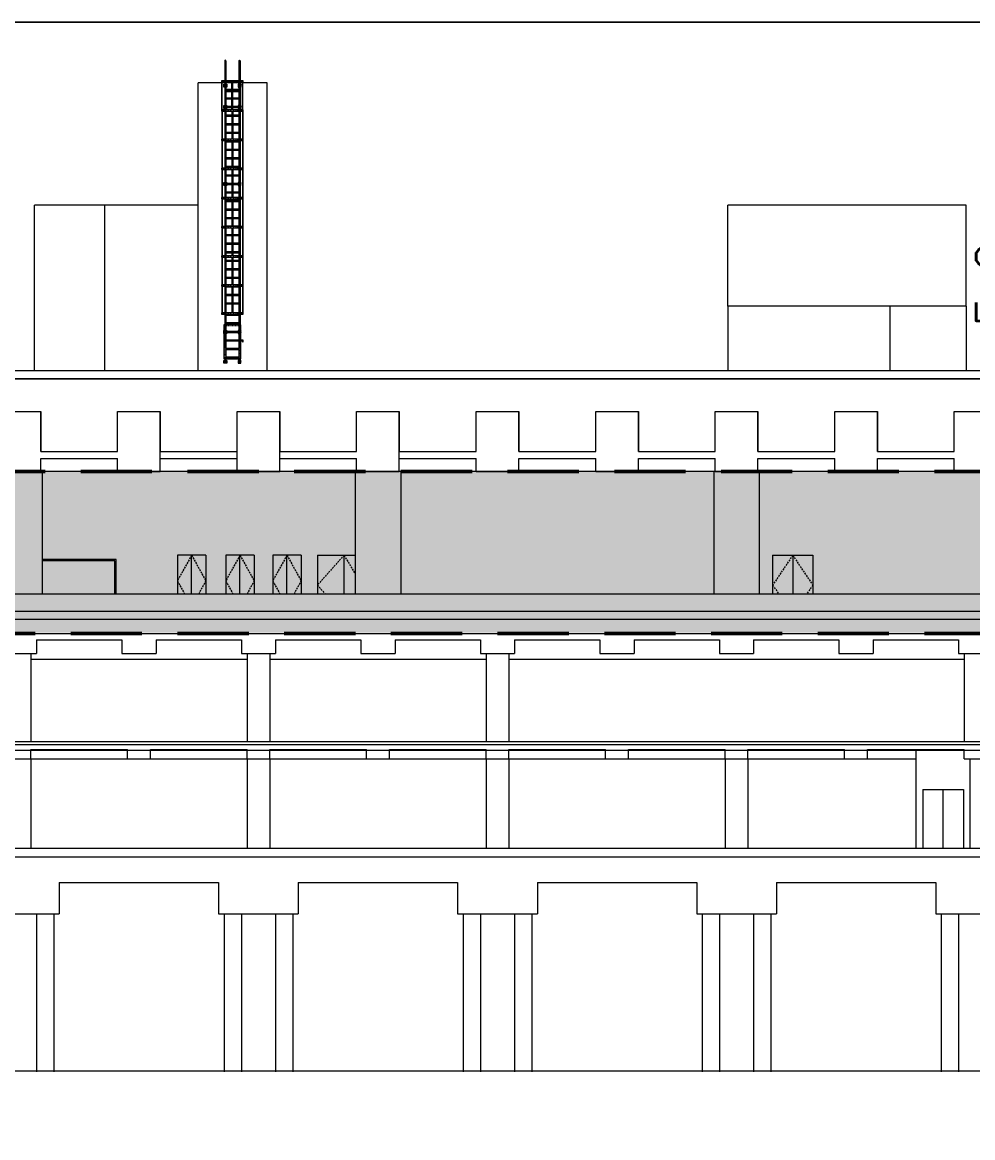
# Model space of a CAD drawing. Header units: millimetres. Extents: x 829698 to 839067, y 817400 to 823544.
# Drawn here: x 833667.2 to 833800.8, y 820278.5 to 820435.4 of the extents above; entities that cross this region are included whole.
import ezdxf

# ---------------------------------------------------------------- set-up
doc = ezdxf.new("R2010")
doc.units = ezdxf.units.MM
for name, pattern in [('2X62X-MAGP-S-001$0$HIDDEN', [0.375, 0.25, -0.125]), ('2X62X-MAGP-S-001$0$HIDDEN2', [4.7625, 3.175, -1.5875]), ('DASHED2', [0.375, 0.25, -0.125])]:
    doc.linetypes.add(name, pattern=pattern)
for name, color, linetype, lineweight in [('01-feature', 8, 'Continuous', 13), ('01-occup', 7, 'DASHED2', 50), ('01-txt', 7, 'Continuous', 20)]:
    doc.layers.add(name, color=color, linetype=linetype, lineweight=lineweight)
doc.layers.add('01-hatch', color=7, linetype='Continuous', lineweight=0, true_color=0xa8def7)
doc.layers.add('viewport', color=2, linetype='Continuous', lineweight=20, plot=False)
doc.styles.add('ROMANS', font='romans.shx', dxfattribs={"width": 0.75})
doc.styles.get("Standard").update_dxf_attribs({"font": 'arial.ttf'})
doc.dimstyles.new('ISO-25', dxfattribs={"dimtxt": 2.5, "dimasz": 2.5, "dimexe": 1.25, "dimexo": 0.625, "dimtad": 1, "dimtxsty": 'Standard', "dimcen": 2.5, "dimadec": 0, "dimazin": 0, "dimtfac": 1, "dimtmove": 0, "dimatfit": 3, "dimfxl": 1, "dimarcsym": 0})

# ---------------------------------------------------------------- blocks, each defined once
blk = doc.blocks.new('2X62X-MAGP-S-001$0$SCREW4-P')
at = {"color": 8, "linetype": '2X62X-MAGP-S-001$0$HIDDEN'}
for p, q in [((160, 0), (-160, 0)), ((0, -160), (0, 160))]:
    blk.add_line(p, q, dxfattribs=at)
blk.add_lwpolyline([(-50, 87), (-100, 0), (-50, -87), (50, -87), (100, 0), (50, 87)], close=True)
for radius in [110, 50]:
    blk.add_circle((0, 0), radius)
blk = doc.blocks.new('_Open30')
at = {"color": 0, "linetype": 'ByBlock', "lineweight": -2}
for p, q in [((-1, 0.268), (0, 0)), ((0, 0), (-1, -0.268)), ((0, 0), (-1, 0))]:
    blk.add_line(p, q, dxfattribs=at)
blk = doc.blocks.new('*D82')
at = {"layer": '01-txt', "color": 0, "lineweight": -2, "ltscale": 4, "transparency": 16777216}
for p, q in [((833811.25, 820372.22), (833811.25, 820414.83)), ((833809.25, 820372.22), (833813.25, 820372.22)), ((833811.25, 820357.82), (833811.25, 820365.82)), ((833809.25, 820351.42), (833813.25, 820351.42))]:
    blk.add_line(p, q, dxfattribs=at)
at = {"layer": 'Defpoints', "color": 0, "ltscale": 4, "transparency": 16777216}
for p in [(833784.37, 820372.22), (833811.25, 820372.22), (833784.4, 820351.42)]:
    blk.add_point(p, dxfattribs=at)
at = {"layer": '01-txt', "color": 0, "lineweight": -2, "ltscale": 4, "transparency": 16777216, "xscale": 6.4, "yscale": 6.4, "zscale": 6.4}
for p, rotation in [((833811.25, 820372.22), 90), ((833811.25, 820351.42), 270)]:
    blk.add_blockref('_Open30', p, dxfattribs=dict(at, rotation=rotation))
at = {"layer": '01-txt', "color": 0, "ltscale": 4, "transparency": 16777216, "insert": (833805.25, 820402.4), "char_height": 8, "attachment_point": 5, "rotation": 90, "style": 'ROMANS'}
blk.add_mtext('5.2m', dxfattribs=at)

msp = doc.modelspace()

# ---------------------------------------------------------------- hatches: boundary and pattern name
at = {"layer": '01-hatch', "ltscale": 4}
h = msp.add_hatch(color=256, dxfattribs=at)
h.dxf.hatch_style = 1
h.paths.add_polyline_path([(832893.957, 820349.551), (833973.422, 820349.531), (833973.422, 820350.931), (833995.25, 820351.532), (834004.18, 820351.732), (834019.339, 820351.932), (834057.726, 820352.132), (834106.29, 820352.331), (834172.67, 820352.531), (834344.598, 820351.199), (834344.598, 820351.791), (834351.41, 820351.791), (834515.443, 820351.791), (834515.443, 820353.791), (834573.425, 820353.791), (834573.425, 820354.811), (835012.815, 820354.811), (835091.499, 820356.212), (835202, 820360.212), (835256.125, 820362.255), (835256.125, 820383.99), (835201.189, 820381.917), (835147.665, 820379.918), (835090.924, 820377.925), (835012.622, 820376.531), (834572.404, 820376.531), (834542.653, 820375.528), (834522.276, 820375.33), (834497.413, 820374.927), (834489.364, 820374.725), (834481.166, 820374.526), (834472.217, 820374.327), (834462.115, 820374.128), (834450.142, 820373.929), (834434.498, 820373.731), (834395.552, 820373.531), (834380.467, 820373.33), (834354.416, 820373.132), (834325.502, 820373.331), (834282.081, 820373.731), (834258.978, 820373.931), (834224.843, 820374.131), (834197.004, 820374.331), (834172.727, 820374.532), (834106.212, 820374.331), (834057.623, 820374.131), (834019.136, 820373.931), (834003.766, 820373.728), (833987.347, 820373.324), (833972.899, 820372.925), (833964.245, 820372.729), (833948.328, 820372.53), (833929.24, 820372.331), (832893.957, 820372.331)])

# ---------------------------------------------------------------- linework, layer by layer
at = {"layer": '01-feature'}
for p, q in [((833695.628, 820429.939), (833695.628, 820427.139)), ((833695.788, 820429.939), (833695.788, 820427.139)), ((833697.628, 820429.939), (833697.628, 820427.139)), ((833697.788, 820429.939), (833697.788, 820427.139)), ((833701.571, 820426.819), (833691.891, 820426.819)), ((833691.891, 820386.419), (833691.891, 820426.819)), ((833695.228, 820426.939), (833695.228, 820427.139)), ((833695.228, 820423.039), (833695.228, 820426.939)), ((833695.268, 820423.039), (833695.268, 820426.939)), ((833695.308, 820426.939), (833695.308, 820427.139)), ((833695.428, 820426.939), (833695.428, 820427.139)), ((833695.588, 820426.939), (833695.588, 820427.139)), ((833695.628, 820426.939), (833695.628, 820423.039)), ((833695.748, 820426.939), (833695.748, 820427.139)), ((833695.788, 820426.939), (833695.788, 820425.899)), ((833695.948, 820426.939), (833695.948, 820427.139)), ((833696.188, 820426.939), (833696.188, 820427.139)), ((833696.488, 820426.939), (833696.488, 820427.139)), ((833696.628, 820423.039), (833696.628, 820426.939)), ((833696.788, 820423.039), (833696.788, 820426.939)), ((833696.928, 820426.939), (833696.928, 820427.139)), ((833697.228, 820426.939), (833697.228, 820427.139)), ((833697.468, 820426.939), (833697.468, 820427.139)), ((833697.628, 820426.939), (833697.628, 820425.899)), ((833697.668, 820426.939), (833697.668, 820427.139)), ((833697.788, 820426.939), (833697.788, 820423.039)), ((833697.828, 820426.939), (833697.828, 820427.139)), ((833697.988, 820426.939), (833697.988, 820427.139)), ((833698.108, 820426.939), (833698.108, 820427.139)), ((833698.147, 820423.039), (833698.147, 820426.939)), ((833698.188, 820426.939), (833698.188, 820427.139)), ((833698.188, 820423.039), (833698.188, 820426.939)), ((833701.571, 820386.419), (833701.571, 820426.819)), ((833695.788, 820425.779), (833695.788, 820424.699)), ((833695.788, 820424.579), (833695.788, 820423.499)), ((833697.628, 820425.779), (833697.628, 820424.699)), ((833697.628, 820424.579), (833697.628, 820423.499)), ((833695.228, 820422.839), (833695.228, 820423.039)), ((833695.228, 820422.839), (833695.228, 820418.939)), ((833695.268, 820422.839), (833695.268, 820418.939)), ((833695.308, 820422.839), (833695.308, 820423.039)), ((833695.428, 820422.839), (833695.428, 820423.039)), ((833695.588, 820422.839), (833695.588, 820423.039)), ((833695.628, 820422.839), (833695.628, 820418.939)), ((833695.748, 820422.839), (833695.748, 820423.039)), ((833695.788, 820423.379), (833695.788, 820423.039)), ((833695.788, 820422.839), (833695.788, 820422.279)), ((833695.948, 820422.839), (833695.948, 820423.039)), ((833696.188, 820422.839), (833696.188, 820423.039)), ((833696.488, 820422.839), (833696.488, 820423.039)), ((833696.628, 820422.839), (833696.628, 820418.939)), ((833696.788, 820422.839), (833696.788, 820418.939)), ((833696.928, 820422.839), (833696.928, 820423.039)), ((833697.228, 820422.839), (833697.228, 820423.039)), ((833697.468, 820422.839), (833697.468, 820423.039)), ((833697.628, 820423.379), (833697.628, 820423.039)), ((833697.628, 820422.839), (833697.628, 820422.279)), ((833697.668, 820422.839), (833697.668, 820423.039)), ((833697.788, 820422.839), (833697.788, 820418.939)), ((833697.828, 820422.839), (833697.828, 820423.039)), ((833697.988, 820422.839), (833697.988, 820423.039)), ((833698.108, 820422.839), (833698.108, 820423.039)), ((833698.147, 820422.839), (833698.147, 820418.939)), ((833698.188, 820422.839), (833698.188, 820423.039)), ((833698.188, 820422.839), (833698.188, 820418.939)), ((833695.788, 820422.159), (833695.788, 820421.079)), ((833697.628, 820422.159), (833697.628, 820421.079)), ((833695.788, 820420.959), (833695.788, 820419.879)), ((833695.788, 820419.759), (833695.788, 820418.939)), ((833697.628, 820420.959), (833697.628, 820419.879)), ((833697.628, 820419.759), (833697.628, 820418.939)), ((833695.228, 820418.739), (833695.228, 820418.939)), ((833695.228, 820418.739), (833695.228, 820414.839)), ((833695.268, 820418.739), (833695.268, 820414.839)), ((833695.308, 820418.739), (833695.308, 820418.939)), ((833695.428, 820418.739), (833695.428, 820418.939)), ((833695.588, 820418.739), (833695.588, 820418.939)), ((833695.628, 820418.739), (833695.628, 820414.839)), ((833695.748, 820418.739), (833695.748, 820418.939)), ((833695.788, 820418.739), (833695.788, 820418.679)), ((833695.788, 820418.559), (833695.788, 820417.479)), ((833695.948, 820418.739), (833695.948, 820418.939)), ((833696.188, 820418.739), (833696.188, 820418.939)), ((833696.488, 820418.739), (833696.488, 820418.939)), ((833696.628, 820418.739), (833696.628, 820414.839)), ((833696.788, 820418.739), (833696.788, 820414.839)), ((833696.928, 820418.739), (833696.928, 820418.939)), ((833697.228, 820418.739), (833697.228, 820418.939)), ((833697.468, 820418.739), (833697.468, 820418.939)), ((833697.628, 820418.739), (833697.628, 820418.679)), ((833697.628, 820418.559), (833697.628, 820417.479)), ((833697.668, 820418.739), (833697.668, 820418.939)), ((833697.788, 820418.739), (833697.788, 820414.839)), ((833697.828, 820418.739), (833697.828, 820418.939)), ((833697.988, 820418.739), (833697.988, 820418.939)), ((833698.108, 820418.739), (833698.108, 820418.939)), ((833698.147, 820418.739), (833698.147, 820414.839)), ((833698.188, 820418.739), (833698.188, 820418.939)), ((833698.188, 820418.739), (833698.188, 820414.839)), ((833695.788, 820417.359), (833695.788, 820416.279)), ((833697.628, 820417.359), (833697.628, 820416.279)), ((833695.788, 820416.159), (833695.788, 820415.079)), ((833695.788, 820414.959), (833695.788, 820414.839)), ((833697.628, 820416.159), (833697.628, 820415.079)), ((833697.628, 820414.959), (833697.628, 820414.839)), ((833695.228, 820414.639), (833695.228, 820414.839)), ((833695.228, 820414.639), (833695.228, 820410.739)), ((833695.268, 820414.639), (833695.268, 820410.739)), ((833695.308, 820414.639), (833695.308, 820414.839)), ((833695.428, 820414.639), (833695.428, 820414.839)), ((833695.588, 820414.639), (833695.588, 820414.839)), ((833695.628, 820414.639), (833695.628, 820410.739)), ((833695.748, 820414.639), (833695.748, 820414.839)), ((833695.788, 820414.639), (833695.788, 820413.879)), ((833695.788, 820413.759), (833695.788, 820412.679)), ((833695.948, 820414.639), (833695.948, 820414.839)), ((833696.188, 820414.639), (833696.188, 820414.839)), ((833696.488, 820414.639), (833696.488, 820414.839)), ((833696.628, 820414.639), (833696.628, 820410.739)), ((833696.788, 820414.639), (833696.788, 820410.739)), ((833696.928, 820414.639), (833696.928, 820414.839)), ((833697.228, 820414.639), (833697.228, 820414.839)), ((833697.468, 820414.639), (833697.468, 820414.839)), ((833697.628, 820414.639), (833697.628, 820413.879)), ((833697.628, 820413.759), (833697.628, 820412.679)), ((833697.668, 820414.639), (833697.668, 820414.839)), ((833697.788, 820414.639), (833697.788, 820410.739)), ((833697.828, 820414.639), (833697.828, 820414.839)), ((833697.988, 820414.639), (833697.988, 820414.839)), ((833698.108, 820414.639), (833698.108, 820414.839)), ((833698.147, 820414.639), (833698.147, 820410.739)), ((833698.188, 820414.639), (833698.188, 820414.839)), ((833698.188, 820414.639), (833698.188, 820410.739)), ((833695.788, 820412.559), (833695.788, 820411.479)), ((833697.628, 820412.559), (833697.628, 820411.479)), ((833695.228, 820410.539), (833695.228, 820410.739)), ((833695.228, 820410.539), (833695.228, 820402.539)), ((833695.268, 820410.539), (833695.268, 820406.639)), ((833695.308, 820410.539), (833695.308, 820410.739)), ((833695.428, 820410.539), (833695.428, 820410.739)), ((833695.588, 820410.539), (833695.588, 820410.739)), ((833695.628, 820410.539), (833695.628, 820406.639)), ((833695.748, 820410.539), (833695.748, 820410.739)), ((833695.788, 820411.359), (833695.788, 820410.739)), ((833695.788, 820410.539), (833695.788, 820410.279)), ((833695.788, 820410.159), (833695.788, 820409.079)), ((833695.948, 820410.539), (833695.948, 820410.739)), ((833696.188, 820410.539), (833696.188, 820410.739)), ((833696.488, 820410.539), (833696.488, 820410.739)), ((833696.628, 820410.539), (833696.628, 820406.639)), ((833696.788, 820410.539), (833696.788, 820406.639)), ((833696.928, 820410.539), (833696.928, 820410.739)), ((833697.228, 820410.539), (833697.228, 820410.739)), ((833697.468, 820410.539), (833697.468, 820410.739)), ((833697.628, 820411.359), (833697.628, 820410.739)), ((833697.628, 820410.539), (833697.628, 820410.279)), ((833697.628, 820410.159), (833697.628, 820409.079)), ((833697.668, 820410.539), (833697.668, 820410.739)), ((833697.788, 820410.539), (833697.788, 820406.639)), ((833697.828, 820410.539), (833697.828, 820410.739)), ((833697.988, 820410.539), (833697.988, 820410.739)), ((833698.108, 820410.539), (833698.108, 820410.739)), ((833698.147, 820410.539), (833698.147, 820406.639)), ((833698.188, 820410.539), (833698.188, 820410.739)), ((833698.188, 820410.539), (833698.188, 820406.639)), ((833668.871, 820386.419), (833668.871, 820409.619)), ((833691.891, 820409.619), (833668.871, 820409.619)), ((833678.771, 820386.419), (833678.771, 820409.619)), ((833695.788, 820408.959), (833695.788, 820407.879)), ((833697.628, 820408.959), (833697.628, 820407.879)), ((833799.871, 820409.619), (833766.371, 820409.619)), ((833766.371, 820395.419), (833766.371, 820409.619)), ((833799.871, 820395.419), (833799.871, 820409.619)), ((833695.788, 820407.759), (833695.788, 820406.679)), ((833697.628, 820407.759), (833697.628, 820406.679)), ((833695.228, 820406.439), (833695.228, 820406.639)), ((833695.268, 820406.439), (833695.268, 820402.539)), ((833695.308, 820406.439), (833695.308, 820406.639)), ((833695.428, 820406.439), (833695.428, 820406.639)), ((833695.588, 820406.439), (833695.588, 820406.639)), ((833695.628, 820406.439), (833695.628, 820402.539)), ((833695.748, 820406.439), (833695.748, 820406.639)), ((833695.788, 820406.439), (833695.788, 820405.479)), ((833695.948, 820406.439), (833695.948, 820406.639)), ((833696.188, 820406.439), (833696.188, 820406.639)), ((833696.488, 820406.439), (833696.488, 820406.639)), ((833696.628, 820406.439), (833696.628, 820402.539)), ((833696.788, 820406.439), (833696.788, 820402.539)), ((833696.928, 820406.439), (833696.928, 820406.639)), ((833697.228, 820406.439), (833697.228, 820406.639)), ((833697.468, 820406.439), (833697.468, 820406.639)), ((833697.628, 820406.439), (833697.628, 820405.479)), ((833697.668, 820406.439), (833697.668, 820406.639)), ((833697.788, 820406.439), (833697.788, 820402.539)), ((833697.828, 820406.439), (833697.828, 820406.639)), ((833697.988, 820406.439), (833697.988, 820406.639)), ((833698.108, 820406.439), (833698.108, 820406.639)), ((833698.147, 820406.439), (833698.147, 820402.539)), ((833698.188, 820406.439), (833698.188, 820406.639)), ((833698.188, 820406.439), (833698.188, 820402.539)), ((833695.788, 820405.359), (833695.788, 820404.279)), ((833695.788, 820404.159), (833695.788, 820403.079)), ((833697.628, 820405.359), (833697.628, 820404.279)), ((833697.628, 820404.159), (833697.628, 820403.079)), ((833695.228, 820402.339), (833695.228, 820402.539)), ((833695.228, 820402.339), (833695.228, 820398.439)), ((833695.268, 820402.339), (833695.268, 820398.439)), ((833695.308, 820402.339), (833695.308, 820402.539)), ((833695.428, 820402.339), (833695.428, 820402.539)), ((833695.588, 820402.339), (833695.588, 820402.539)), ((833695.628, 820402.339), (833695.628, 820398.439)), ((833695.748, 820402.339), (833695.748, 820402.539)), ((833695.788, 820402.959), (833695.788, 820402.539)), ((833695.788, 820402.339), (833695.788, 820401.879)), ((833695.948, 820402.339), (833695.948, 820402.539)), ((833696.188, 820402.339), (833696.188, 820402.539)), ((833696.488, 820402.339), (833696.488, 820402.539)), ((833696.628, 820402.339), (833696.628, 820398.439)), ((833696.788, 820402.339), (833696.788, 820398.439)), ((833696.928, 820402.339), (833696.928, 820402.539)), ((833697.228, 820402.339), (833697.228, 820402.539)), ((833697.468, 820402.339), (833697.468, 820402.539)), ((833697.628, 820402.959), (833697.628, 820402.539)), ((833697.628, 820402.339), (833697.628, 820401.879)), ((833697.668, 820402.339), (833697.668, 820402.539)), ((833697.788, 820402.339), (833697.788, 820398.439)), ((833697.828, 820402.339), (833697.828, 820402.539)), ((833697.988, 820402.339), (833697.988, 820402.539)), ((833698.108, 820402.339), (833698.108, 820402.539)), ((833698.147, 820402.339), (833698.147, 820398.439)), ((833698.188, 820402.339), (833698.188, 820402.539)), ((833698.188, 820402.339), (833698.188, 820398.439)), ((833695.788, 820401.759), (833695.788, 820400.679)), ((833697.628, 820401.759), (833697.628, 820400.679)), ((833695.788, 820400.559), (833695.788, 820399.479)), ((833695.788, 820399.359), (833695.788, 820398.439)), ((833697.628, 820400.559), (833697.628, 820399.479)), ((833697.628, 820399.359), (833697.628, 820398.439)), ((833695.228, 820398.239), (833695.228, 820398.439)), ((833695.228, 820398.239), (833695.228, 820394.519)), ((833695.268, 820398.239), (833695.268, 820394.519)), ((833695.308, 820398.239), (833695.308, 820398.439)), ((833695.428, 820398.239), (833695.428, 820398.439)), ((833695.588, 820398.239), (833695.588, 820398.439)), ((833695.628, 820398.239), (833695.628, 820394.519)), ((833695.748, 820398.239), (833695.748, 820398.439)), ((833695.788, 820398.159), (833695.788, 820397.079)), ((833695.948, 820398.239), (833695.948, 820398.439)), ((833696.188, 820398.239), (833696.188, 820398.439)), ((833696.488, 820398.239), (833696.488, 820398.439)), ((833696.628, 820398.239), (833696.628, 820394.519)), ((833696.788, 820398.239), (833696.788, 820394.519)), ((833696.928, 820398.239), (833696.928, 820398.439)), ((833697.228, 820398.239), (833697.228, 820398.439)), ((833697.468, 820398.239), (833697.468, 820398.439)), ((833697.628, 820398.159), (833697.628, 820397.079)), ((833697.668, 820398.239), (833697.668, 820398.439)), ((833697.788, 820398.239), (833697.788, 820394.519)), ((833697.828, 820398.239), (833697.828, 820398.439)), ((833697.988, 820398.239), (833697.988, 820398.439)), ((833698.108, 820398.239), (833698.108, 820398.439)), ((833698.147, 820398.239), (833698.147, 820394.519)), ((833698.188, 820398.239), (833698.188, 820398.439)), ((833698.188, 820398.239), (833698.188, 820394.519)), ((833695.788, 820396.959), (833695.788, 820395.879)), ((833697.628, 820396.959), (833697.628, 820395.879)), ((833695.228, 820394.319), (833695.228, 820394.519)), ((833695.308, 820394.319), (833695.308, 820394.519)), ((833695.428, 820394.319), (833695.428, 820394.519)), ((833695.588, 820394.319), (833695.588, 820394.519)), ((833695.748, 820394.319), (833695.748, 820394.519)), ((833695.788, 820395.759), (833695.788, 820394.519)), ((833695.948, 820394.319), (833695.948, 820394.519)), ((833696.188, 820394.319), (833696.188, 820394.519)), ((833696.488, 820394.319), (833696.488, 820394.519)), ((833696.928, 820394.319), (833696.928, 820394.519)), ((833697.228, 820394.319), (833697.228, 820394.519)), ((833697.468, 820394.319), (833697.468, 820394.519)), ((833697.628, 820395.759), (833697.628, 820394.519)), ((833697.668, 820394.319), (833697.668, 820394.519)), ((833697.828, 820394.319), (833697.828, 820394.519)), ((833697.988, 820394.319), (833697.988, 820394.519)), ((833698.108, 820394.319), (833698.108, 820394.519)), ((833698.188, 820394.319), (833698.188, 820394.519)), ((833799.871, 820395.419), (833766.371, 820395.419)), ((833766.371, 820395.419), (833766.371, 820386.419)), ((833789.171, 820386.419), (833789.171, 820395.419)), ((833799.871, 820395.419), (833799.871, 820386.419)), ((833695.628, 820394.319), (833695.628, 820392.819)), ((833695.788, 820394.319), (833695.788, 820394.279)), ((833695.788, 820394.159), (833695.788, 820393.079)), ((833695.788, 820392.959), (833695.788, 820392.819)), ((833697.628, 820394.319), (833697.628, 820394.279)), ((833697.628, 820394.159), (833697.628, 820393.079)), ((833697.628, 820392.959), (833697.628, 820392.819)), ((833697.788, 820394.319), (833697.788, 820392.819)), ((833698.153, 820390.539), (833698.153, 820390.579)), ((833698.173, 820390.539), (833698.173, 820390.579)), ((833695.628, 820388.019), (833695.628, 820387.619)), ((833695.788, 820388.019), (833695.788, 820387.619)), ((833697.628, 820388.019), (833697.628, 820387.619)), ((833697.788, 820388.019), (833697.788, 820387.619)), ((832896.371, 820386.419), (833985.653, 820386.419)), ((833663.771, 820380.619), (833669.771, 820380.619)), ((833669.771, 820375.019), (833669.771, 820380.619)), ((833680.571, 820380.619), (833686.571, 820380.619)), ((833680.571, 820375.019), (833680.571, 820380.619)), ((833686.571, 820372.219), (833686.571, 820380.619)), ((833697.371, 820380.619), (833703.371, 820380.619)), ((833697.371, 820372.219), (833697.371, 820380.619)), ((833703.371, 820372.219), (833703.371, 820380.619)), ((833714.171, 820380.619), (833720.171, 820380.619)), ((833714.171, 820375.019), (833714.171, 820380.619)), ((833720.171, 820372.219), (833720.171, 820380.619)), ((833730.971, 820380.619), (833736.971, 820380.619)), ((833730.971, 820375.019), (833730.971, 820380.619)), ((833736.971, 820375.019), (833736.971, 820380.619)), ((833747.771, 820380.619), (833753.771, 820380.619)), ((833747.771, 820375.019), (833747.771, 820380.619)), ((833753.771, 820375.019), (833753.771, 820380.619)), ((833764.571, 820380.619), (833770.571, 820380.619)), ((833764.571, 820375.019), (833764.571, 820380.619)), ((833770.571, 820375.019), (833770.571, 820380.619)), ((833781.371, 820380.619), (833787.371, 820380.619)), ((833781.371, 820375.019), (833781.371, 820380.619)), ((833787.371, 820375.019), (833787.371, 820380.619)), ((833798.171, 820380.619), (833804.171, 820380.619)), ((833798.171, 820375.019), (833798.171, 820380.619)), ((833669.771, 820375.019), (833680.571, 820375.019)), ((833686.571, 820375.019), (833697.371, 820375.019)), ((833703.371, 820375.019), (833714.171, 820375.019)), ((833720.171, 820375.019), (833730.971, 820375.019)), ((833736.971, 820375.019), (833747.771, 820375.019)), ((833753.771, 820375.019), (833764.571, 820375.019)), ((833770.571, 820375.019), (833781.371, 820375.019)), ((833787.371, 820375.019), (833798.171, 820375.019)), ((833669.771, 820374.019), (833680.571, 820374.019)), ((833669.771, 820372.219), (833669.771, 820374.019)), ((833680.571, 820372.219), (833680.571, 820374.019)), ((833686.571, 820374.019), (833697.371, 820374.019)), ((833703.371, 820374.019), (833714.171, 820374.019)), ((833714.171, 820372.219), (833714.171, 820374.019)), ((833720.171, 820374.019), (833730.971, 820374.019)), ((833730.971, 820372.219), (833730.971, 820374.019)), ((833736.971, 820374.019), (833747.771, 820374.019)), ((833736.971, 820372.219), (833736.971, 820374.019)), ((833747.771, 820372.219), (833747.771, 820374.019)), ((833753.771, 820374.019), (833764.571, 820374.019)), ((833753.771, 820372.219), (833753.771, 820374.019)), ((833764.571, 820372.219), (833764.571, 820374.019)), ((833770.571, 820374.019), (833781.371, 820374.019)), ((833770.571, 820372.219), (833770.571, 820374.019)), ((833781.371, 820372.219), (833781.371, 820374.019)), ((833787.371, 820374.019), (833798.171, 820374.019)), ((833787.371, 820372.219), (833787.371, 820374.019)), ((833798.171, 820372.219), (833798.171, 820374.019)), ((833871.371, 820372.219), (832896.371, 820372.219)), ((833663.771, 820372.219), (833669.771, 820372.219)), ((833669.971, 820372.219), (833669.971, 820355.019)), ((833680.571, 820372.219), (833686.571, 820372.219)), ((833697.371, 820372.219), (833703.371, 820372.219)), ((833713.971, 820372.219), (833713.971, 820355.019)), ((833714.171, 820372.219), (833720.171, 820372.219)), ((833720.371, 820372.219), (833720.371, 820355.019)), ((833730.971, 820372.219), (833736.971, 820372.219)), ((833747.771, 820372.219), (833753.771, 820372.219)), ((833764.371, 820372.219), (833764.371, 820355.019)), ((833764.571, 820372.219), (833770.571, 820372.219)), ((833770.768, 820372.219), (833770.768, 820355.019)), ((833781.371, 820372.219), (833787.371, 820372.219)), ((833798.171, 820372.219), (833804.171, 820372.219)), ((833688.971, 820360.419), (833688.971, 820355.019)), ((833692.971, 820360.419), (833688.971, 820360.419)), ((833690.971, 820355.019), (833690.971, 820360.419)), ((833692.971, 820360.419), (833692.971, 820355.019)), ((833695.771, 820360.419), (833695.771, 820355.019)), ((833699.771, 820360.419), (833695.771, 820360.419)), ((833697.771, 820355.019), (833697.771, 820360.419)), ((833699.771, 820360.419), (833699.771, 820355.019)), ((833702.371, 820360.419), (833702.371, 820355.019)), ((833706.371, 820360.419), (833702.371, 820360.419)), ((833704.371, 820355.019), (833704.371, 820360.419)), ((833706.371, 820360.419), (833706.371, 820355.019)), ((833708.651, 820360.419), (833713.971, 820360.419)), ((833708.651, 820360.419), (833708.651, 820355.019)), ((833712.391, 820360.419), (833712.391, 820355.019)), ((833772.651, 820360.419), (833778.291, 820360.419)), ((833772.651, 820360.419), (833772.651, 820355.019)), ((833775.471, 820360.419), (833775.471, 820355.019)), ((833778.291, 820360.419), (833778.291, 820355.019)), ((832933.201, 820355.019), (833923.355, 820355.019)), ((832933.201, 820352.539), (833923.355, 820352.539)), ((832896.773, 820351.419), (833929.381, 820351.419)), ((832896.773, 820349.419), (833973.456, 820349.419)), ((833669.171, 820348.519), (833681.171, 820348.519)), ((833669.171, 820348.519), (833669.171, 820346.619)), ((833681.171, 820348.519), (833681.171, 820346.619)), ((833685.971, 820348.519), (833697.971, 820348.519)), ((833685.971, 820348.519), (833685.971, 820346.619)), ((833697.971, 820348.519), (833697.971, 820346.619)), ((833702.771, 820348.519), (833714.771, 820348.519)), ((833702.771, 820348.519), (833702.771, 820346.619)), ((833714.771, 820348.519), (833714.771, 820346.619)), ((833719.571, 820348.519), (833731.571, 820348.519)), ((833719.571, 820348.519), (833719.571, 820346.619)), ((833731.571, 820348.519), (833731.571, 820346.619)), ((833736.371, 820348.519), (833748.371, 820348.519)), ((833736.371, 820348.519), (833736.371, 820346.619)), ((833748.371, 820348.519), (833748.371, 820346.619)), ((833753.171, 820348.519), (833765.171, 820348.519)), ((833753.171, 820348.519), (833753.171, 820346.619)), ((833765.171, 820348.519), (833765.171, 820346.619)), ((833769.971, 820348.519), (833781.971, 820348.519)), ((833769.971, 820348.519), (833769.971, 820346.619)), ((833781.971, 820348.519), (833781.971, 820346.619)), ((833786.771, 820348.519), (833798.771, 820348.519)), ((833786.771, 820348.519), (833786.771, 820346.619)), ((833798.771, 820348.519), (833798.771, 820346.619)), ((833664.371, 820346.619), (833669.171, 820346.619)), ((833668.371, 820346.619), (833668.371, 820334.219)), ((833681.171, 820346.619), (833685.971, 820346.619)), ((833697.971, 820346.619), (833702.771, 820346.619)), ((833698.771, 820346.619), (833698.771, 820334.219)), ((833701.971, 820346.619), (833701.971, 820334.219)), ((833714.771, 820346.619), (833719.571, 820346.619)), ((833731.571, 820346.619), (833736.371, 820346.619)), ((833732.371, 820346.619), (833732.371, 820334.219)), ((833735.571, 820346.619), (833735.571, 820334.219)), ((833748.371, 820346.619), (833753.171, 820346.619)), ((833765.171, 820346.619), (833769.971, 820346.619)), ((833781.971, 820346.619), (833786.771, 820346.619)), ((833798.771, 820346.619), (833803.571, 820346.619)), ((833799.571, 820346.619), (833799.571, 820334.219)), ((833668.371, 820345.819), (833698.771, 820345.819)), ((833701.971, 820345.819), (833732.371, 820345.819)), ((833735.571, 820345.819), (833799.571, 820345.819)), ((832896.415, 820333.819), (833934.137, 820333.819)), ((832896.773, 820334.219), (833934.137, 820334.219)), ((833665.171, 820331.819), (833668.371, 820331.819)), ((833668.371, 820333.119), (833681.971, 820333.119)), ((833668.371, 820331.819), (833668.371, 820333.119)), ((833668.371, 820331.819), (833792.771, 820331.819)), ((833668.371, 820331.819), (833668.371, 820319.219)), ((833681.971, 820331.819), (833681.971, 820333.119)), ((833681.971, 820331.819), (833685.171, 820331.819)), ((833685.171, 820333.119), (833698.771, 820333.119)), ((833685.171, 820331.819), (833685.171, 820333.119)), ((833698.771, 820331.819), (833698.771, 820333.119)), ((833698.771, 820331.819), (833698.771, 820319.219)), ((833698.771, 820331.819), (833701.971, 820331.819)), ((833701.971, 820333.119), (833715.571, 820333.119)), ((833701.971, 820331.819), (833701.971, 820333.119)), ((833701.971, 820331.819), (833701.971, 820319.219)), ((833715.571, 820331.819), (833715.571, 820333.119)), ((833715.571, 820331.819), (833718.771, 820331.819)), ((833718.771, 820333.119), (833732.371, 820333.119)), ((833718.771, 820331.819), (833718.771, 820333.119)), ((833732.371, 820331.819), (833732.371, 820333.119)), ((833732.371, 820331.819), (833732.371, 820319.219)), ((833732.371, 820331.819), (833735.571, 820331.819)), ((833735.571, 820333.119), (833749.171, 820333.119)), ((833735.571, 820331.819), (833735.571, 820333.119)), ((833735.571, 820331.819), (833735.571, 820319.219)), ((833749.171, 820331.819), (833749.171, 820333.119)), ((833749.171, 820331.819), (833752.371, 820331.819)), ((833752.371, 820333.119), (833765.971, 820333.119)), ((833752.371, 820331.819), (833752.371, 820333.119)), ((833765.971, 820331.819), (833765.971, 820333.119)), ((833765.971, 820331.819), (833765.971, 820319.219)), ((833765.971, 820331.819), (833769.171, 820331.819)), ((833769.171, 820333.119), (833782.771, 820333.119)), ((833769.171, 820331.819), (833769.171, 820333.119)), ((833769.171, 820331.819), (833769.171, 820319.219)), ((833782.771, 820331.819), (833782.771, 820333.119)), ((833782.771, 820331.819), (833785.971, 820331.819)), ((833785.971, 820333.119), (833799.571, 820333.119)), ((833785.971, 820331.819), (833785.971, 820333.119)), ((833792.771, 820333.119), (833792.771, 820319.219)), ((833799.571, 820331.819), (833799.571, 820333.119)), ((833799.571, 820331.819), (833802.771, 820331.819)), ((833800.371, 820331.819), (833800.371, 820319.219)), ((833793.751, 820327.499), (833793.751, 820319.219)), ((833793.751, 820327.499), (833799.471, 820327.499)), ((833796.571, 820327.499), (833796.571, 820319.219)), ((833799.471, 820327.499), (833799.471, 820319.219)), ((832897.173, 820319.219), (833934.137, 820319.219)), ((832896.415, 820318.019), (833934.137, 820318.019)), ((833672.371, 820314.419), (833694.771, 820314.419)), ((833672.371, 820314.419), (833672.371, 820310.019)), ((833672.371, 820314.419), (833694.771, 820314.419)), ((833694.771, 820314.419), (833694.771, 820310.019)), ((833705.971, 820314.419), (833728.371, 820314.419)), ((833705.971, 820314.419), (833705.971, 820310.019)), ((833705.971, 820314.419), (833728.371, 820314.419)), ((833728.371, 820314.419), (833728.371, 820310.019)), ((833739.571, 820314.419), (833761.971, 820314.419)), ((833739.571, 820314.419), (833739.571, 820310.019)), ((833739.571, 820314.419), (833761.971, 820314.419)), ((833761.971, 820314.419), (833761.971, 820310.019)), ((833773.171, 820314.419), (833795.571, 820314.419)), ((833773.171, 820314.419), (833773.171, 820310.019)), ((833773.171, 820314.419), (833795.571, 820314.419)), ((833795.571, 820314.419), (833795.571, 820310.019)), ((833661.171, 820310.019), (833672.371, 820310.019)), ((833669.151, 820310.019), (833669.151, 820287.809)), ((833671.591, 820310.019), (833671.591, 820287.809)), ((833694.771, 820310.019), (833705.971, 820310.019)), ((833695.551, 820310.019), (833695.551, 820287.809)), ((833697.991, 820310.019), (833697.991, 820287.809)), ((833702.751, 820310.019), (833702.751, 820287.809)), ((833705.191, 820310.019), (833705.191, 820287.809)), ((833728.371, 820310.019), (833739.571, 820310.019)), ((833729.151, 820310.019), (833729.151, 820287.809)), ((833731.591, 820310.019), (833731.591, 820287.809)), ((833736.351, 820310.019), (833736.351, 820287.809)), ((833738.791, 820310.019), (833738.791, 820287.809)), ((833761.971, 820310.019), (833773.171, 820310.019)), ((833762.751, 820310.019), (833762.751, 820287.809)), ((833765.191, 820310.019), (833765.191, 820287.809)), ((833769.951, 820310.019), (833769.951, 820287.809)), ((833772.391, 820310.019), (833772.391, 820287.809)), ((833795.571, 820310.019), (833806.771, 820310.019)), ((833796.351, 820310.019), (833796.351, 820287.809)), ((833798.791, 820310.019), (833798.791, 820287.809))]:
    msp.add_line(p, q, dxfattribs=at)
at = {"layer": '01-feature', "linetype": '2X62X-MAGP-S-001$0$HIDDEN2'}
for p, q in [((833695.788, 820425.619), (833696.628, 820425.619)), ((833696.788, 820425.619), (833697.628, 820425.619)), ((833695.516, 820391.939), (833695.619, 820391.939)), ((833695.516, 820391.699), (833695.619, 820391.699)), ((833695.568, 820391.887), (833695.568, 820391.99)), ((833695.568, 820391.75), (833695.568, 820391.647)), ((833695.628, 820392.819), (833695.628, 820388.019)), ((833695.788, 820392.819), (833695.788, 820391.879)), ((833695.788, 820391.759), (833695.788, 820390.679)), ((833695.899, 820391.939), (833695.796, 820391.939)), ((833695.899, 820391.699), (833695.796, 820391.699)), ((833695.848, 820391.887), (833695.848, 820391.99)), ((833695.848, 820391.75), (833695.848, 820391.647)), ((833697.516, 820391.939), (833697.619, 820391.939)), ((833697.516, 820391.699), (833697.619, 820391.699)), ((833697.568, 820391.887), (833697.568, 820391.99)), ((833697.568, 820391.75), (833697.568, 820391.647)), ((833697.628, 820392.819), (833697.628, 820391.879)), ((833697.628, 820391.759), (833697.628, 820390.679)), ((833697.788, 820392.819), (833697.788, 820388.019)), ((833697.899, 820391.939), (833697.796, 820391.939)), ((833697.899, 820391.699), (833697.796, 820391.699)), ((833697.848, 820391.887), (833697.848, 820391.99)), ((833697.848, 820391.75), (833697.848, 820391.647)), ((833695.788, 820390.559), (833695.788, 820389.479)), ((833697.628, 820390.559), (833697.628, 820389.479)), ((833695.788, 820389.359), (833695.788, 820388.279)), ((833697.628, 820389.359), (833697.628, 820388.279)), ((833695.788, 820388.159), (833695.788, 820388.019)), ((833697.628, 820388.159), (833697.628, 820388.019))]:
    msp.add_line(p, q, dxfattribs=at)
at = {"layer": '01-feature', "linetype": '2X62X-MAGP-S-001$0$HIDDEN'}
for p, q in [((833695.636, 820392.691), (833695.508, 820392.819)), ((833697.78, 820392.691), (833697.908, 820392.819)), ((833695.636, 820388.147), (833695.508, 820388.019)), ((833697.78, 820388.147), (833697.908, 820388.019))]:
    msp.add_line(p, q, dxfattribs=at)
at = {"layer": '01-feature'}
for points in [[(833698.228, 820427.139), (833695.188, 820427.139), (833695.188, 820426.939), (833698.228, 820426.939)], [(833698.228, 820423.039), (833695.188, 820423.039), (833695.188, 820422.839), (833698.228, 820422.839)], [(833698.228, 820418.939), (833695.188, 820418.939), (833695.188, 820418.739), (833698.228, 820418.739)], [(833698.228, 820414.839), (833695.188, 820414.839), (833695.188, 820414.639), (833698.228, 820414.639)], [(833698.228, 820410.739), (833695.188, 820410.739), (833695.188, 820410.539), (833698.228, 820410.539)], [(833698.228, 820406.639), (833695.188, 820406.639), (833695.188, 820406.439), (833698.228, 820406.439)], [(833698.228, 820402.539), (833695.188, 820402.539), (833695.188, 820402.339), (833698.228, 820402.339)], [(833698.228, 820398.439), (833695.188, 820398.439), (833695.188, 820398.239), (833698.228, 820398.239)], [(833698.228, 820394.519), (833695.188, 820394.519), (833695.188, 820394.319), (833698.228, 820394.319)], [(833695.508, 820388.019), (833697.908, 820388.019), (833697.908, 820392.819), (833695.508, 820392.819)], [(833698.123, 820390.419), (833698.203, 820390.419), (833698.203, 820390.539), (833698.123, 820390.539)]]:
    msp.add_lwpolyline(points, close=True, dxfattribs=at)
for points in [[(833695.628, 820426.239), (833695.508, 820426.239), (833695.508, 820426.639), (833695.628, 820426.639)], [(833695.788, 820426.639), (833695.908, 820426.639), (833695.908, 820426.239), (833695.788, 820426.239)], [(833697.628, 820426.639), (833697.508, 820426.639), (833697.508, 820426.239), (833697.628, 820426.239)], [(833697.788, 820426.239), (833697.908, 820426.239), (833697.908, 820426.639), (833697.788, 820426.639)], [(833695.628, 820423.239), (833695.508, 820423.239), (833695.508, 820423.639), (833695.628, 820423.639)], [(833695.788, 820423.639), (833695.908, 820423.639), (833695.908, 820423.499)], [(833695.908, 820423.379), (833695.908, 820423.239), (833695.788, 820423.239)], [(833697.628, 820423.639), (833697.508, 820423.639), (833697.508, 820423.499)], [(833697.508, 820423.379), (833697.508, 820423.239), (833697.628, 820423.239)], [(833697.788, 820423.239), (833697.908, 820423.239), (833697.908, 820423.639), (833697.788, 820423.639)], [(833695.628, 820412.419), (833695.508, 820412.419), (833695.508, 820412.819), (833695.628, 820412.819)], [(833695.788, 820412.819), (833695.908, 820412.819), (833695.908, 820412.679)], [(833695.908, 820412.559), (833695.908, 820412.419), (833695.788, 820412.419)], [(833697.628, 820412.819), (833697.508, 820412.819), (833697.508, 820412.679)], [(833697.508, 820412.559), (833697.508, 820412.419), (833697.628, 820412.419)], [(833697.788, 820412.419), (833697.908, 820412.419), (833697.908, 820412.819), (833697.788, 820412.819)], [(833697.908, 820390.559), (833698.153, 820390.559)], [(833695.788, 820387.819), (833695.908, 820387.819), (833695.908, 820387.419), (833695.508, 820387.419), (833695.508, 820387.819), (833695.628, 820387.819)], [(833697.628, 820387.819), (833697.508, 820387.819), (833697.508, 820387.419), (833697.908, 820387.419), (833697.908, 820387.819), (833697.788, 820387.819)], [(832896.371, 820385.219), (834346.138, 820385.219)], [(834346.138, 820385.219), (832896.773, 820385.219)], [(833663.771, 820380.619), (833669.771, 820380.619), (833669.771, 820375.019), (833680.571, 820375.019), (833680.571, 820380.619), (833686.571, 820380.619), (833686.571, 820375.019), (833697.371, 820375.019), (833697.371, 820380.619), (833703.371, 820380.619), (833703.371, 820375.019), (833714.171, 820375.019), (833714.171, 820380.619), (833720.171, 820380.619), (833720.171, 820375.019), (833730.971, 820375.019), (833730.971, 820380.619), (833736.971, 820380.619), (833736.971, 820375.019), (833747.771, 820375.019), (833747.771, 820380.619), (833753.771, 820380.619), (833753.771, 820375.019), (833764.571, 820375.019), (833764.571, 820380.619), (833770.571, 820380.619), (833770.571, 820375.019), (833781.371, 820375.019), (833781.371, 820380.619), (833787.371, 820380.619), (833787.371, 820375.019), (833798.171, 820375.019), (833798.171, 820380.619), (833804.171, 820380.619)], [(832903.186, 820287.929), (833307.512, 820287.929), (833309.912, 820281.335), (833314.712, 820294.523), (833317.112, 820287.929), (833885.982, 820287.929)], [(833650.791, 820287.929), (834055.117, 820287.929), (834057.517, 820281.335), (834062.317, 820294.523), (834064.717, 820287.929), (834633.587, 820287.929)]]:
    msp.add_lwpolyline(points, dxfattribs=at)
at = {"layer": '01-feature', "linetype": '2X62X-MAGP-S-001$0$HIDDEN2'}
for points in [[(833697.628, 820426.979, 0.6666667), (833697.628, 820427.099), (833695.788, 820427.099, 0.6666667), (833695.788, 820426.979)], [(833697.628, 820391.759, 0.6666667), (833697.628, 820391.879), (833695.788, 820391.879, 0.6666667), (833695.788, 820391.759)], [(833697.628, 820390.559, 0.6666667), (833697.628, 820390.679), (833695.788, 820390.679, 0.6666667), (833695.788, 820390.559)], [(833697.628, 820389.359, 0.6666667), (833697.628, 820389.479), (833695.788, 820389.479, 0.6666667), (833695.788, 820389.359)], [(833697.628, 820388.159, 0.6666667), (833697.628, 820388.279), (833695.788, 820388.279, 0.6666667), (833695.788, 820388.159)]]:
    msp.add_lwpolyline(points, format="xyb", close=True, dxfattribs=at)
at = {"layer": '01-feature'}
for points in [[(833696.628, 820425.899), (833695.788, 820425.899, 0.6666667), (833695.788, 820425.779), (833696.628, 820425.779)], [(833696.788, 820425.779), (833697.628, 820425.779, 0.6666667), (833697.628, 820425.899), (833696.788, 820425.899)], [(833696.628, 820424.699), (833695.788, 820424.699, 0.6666667), (833695.788, 820424.579), (833696.628, 820424.579)], [(833696.788, 820424.579), (833697.628, 820424.579, 0.6666667), (833697.628, 820424.699), (833696.788, 820424.699)], [(833696.628, 820423.499), (833695.788, 820423.499, 0.6666667), (833695.788, 820423.379), (833696.628, 820423.379)], [(833696.788, 820423.379), (833697.628, 820423.379, 0.6666667), (833697.628, 820423.499), (833696.788, 820423.499)], [(833696.628, 820422.279), (833695.788, 820422.279, 0.6666667), (833695.788, 820422.159), (833696.628, 820422.159)], [(833696.788, 820422.159), (833697.628, 820422.159, 0.6666667), (833697.628, 820422.279), (833696.788, 820422.279)], [(833696.628, 820421.079), (833695.788, 820421.079, 0.6666667), (833695.788, 820420.959), (833696.628, 820420.959)], [(833696.628, 820419.879), (833695.788, 820419.879, 0.6666667), (833695.788, 820419.759), (833696.628, 820419.759)], [(833696.788, 820420.959), (833697.628, 820420.959, 0.6666667), (833697.628, 820421.079), (833696.788, 820421.079)], [(833696.788, 820419.759), (833697.628, 820419.759, 0.6666667), (833697.628, 820419.879), (833696.788, 820419.879)], [(833696.628, 820418.679), (833695.788, 820418.679, 0.6666667), (833695.788, 820418.559), (833696.628, 820418.559)], [(833696.788, 820418.559), (833697.628, 820418.559, 0.6666667), (833697.628, 820418.679), (833696.788, 820418.679)], [(833696.628, 820417.479), (833695.788, 820417.479, 0.6666667), (833695.788, 820417.359), (833696.628, 820417.359)], [(833696.788, 820417.359), (833697.628, 820417.359, 0.6666667), (833697.628, 820417.479), (833696.788, 820417.479)], [(833696.628, 820416.279), (833695.788, 820416.279, 0.6666667), (833695.788, 820416.159), (833696.628, 820416.159)], [(833696.628, 820415.079), (833695.788, 820415.079, 0.6666667), (833695.788, 820414.959), (833696.628, 820414.959)], [(833696.788, 820416.159), (833697.628, 820416.159, 0.6666667), (833697.628, 820416.279), (833696.788, 820416.279)], [(833696.788, 820414.959), (833697.628, 820414.959, 0.6666667), (833697.628, 820415.079), (833696.788, 820415.079)], [(833696.628, 820413.879), (833695.788, 820413.879, 0.6666667), (833695.788, 820413.759), (833696.628, 820413.759)], [(833696.788, 820413.759), (833697.628, 820413.759, 0.6666667), (833697.628, 820413.879), (833696.788, 820413.879)], [(833696.628, 820412.679), (833695.788, 820412.679, 0.6666667), (833695.788, 820412.559), (833696.628, 820412.559)], [(833696.788, 820412.559), (833697.628, 820412.559, 0.6666667), (833697.628, 820412.679), (833696.788, 820412.679)], [(833696.628, 820411.479), (833695.788, 820411.479, 0.6666667), (833695.788, 820411.359), (833696.628, 820411.359)], [(833696.628, 820410.279), (833695.788, 820410.279, 0.6666667), (833695.788, 820410.159), (833696.628, 820410.159)], [(833696.788, 820411.359), (833697.628, 820411.359, 0.6666667), (833697.628, 820411.479), (833696.788, 820411.479)], [(833696.788, 820410.159), (833697.628, 820410.159, 0.6666667), (833697.628, 820410.279), (833696.788, 820410.279)], [(833696.628, 820409.079), (833695.788, 820409.079, 0.6666667), (833695.788, 820408.959), (833696.628, 820408.959)], [(833696.788, 820408.959), (833697.628, 820408.959, 0.6666667), (833697.628, 820409.079), (833696.788, 820409.079)], [(833696.628, 820407.879), (833695.788, 820407.879, 0.6666667), (833695.788, 820407.759), (833696.628, 820407.759)], [(833696.788, 820407.759), (833697.628, 820407.759, 0.6666667), (833697.628, 820407.879), (833696.788, 820407.879)], [(833696.628, 820405.479), (833695.788, 820405.479, 0.6666667), (833695.788, 820405.359), (833696.628, 820405.359)], [(833696.628, 820406.679), (833695.788, 820406.679, 0.2192236), (833695.751, 820406.639, 0.2192236)], [(833697.664, 820406.639, 0.2192236), (833697.628, 820406.679), (833696.788, 820406.679)], [(833696.788, 820405.359), (833697.628, 820405.359, 0.6666667), (833697.628, 820405.479), (833696.788, 820405.479)], [(833696.628, 820404.279), (833695.788, 820404.279, 0.6666667), (833695.788, 820404.159), (833696.628, 820404.159)], [(833696.788, 820404.159), (833697.628, 820404.159, 0.6666667), (833697.628, 820404.279), (833696.788, 820404.279)], [(833696.628, 820403.079), (833695.788, 820403.079, 0.6666667), (833695.788, 820402.959), (833696.628, 820402.959)], [(833696.788, 820402.959), (833697.628, 820402.959, 0.6666667), (833697.628, 820403.079), (833696.788, 820403.079)], [(833696.628, 820401.879), (833695.788, 820401.879, 0.6666667), (833695.788, 820401.759), (833696.628, 820401.759)], [(833696.788, 820401.759), (833697.628, 820401.759, 0.6666667), (833697.628, 820401.879), (833696.788, 820401.879)], [(833696.628, 820400.679), (833695.788, 820400.679, 0.6666667), (833695.788, 820400.559), (833696.628, 820400.559)], [(833696.628, 820399.479), (833695.788, 820399.479, 0.6666667), (833695.788, 820399.359), (833696.628, 820399.359)], [(833696.788, 820400.559), (833697.628, 820400.559, 0.6666667), (833697.628, 820400.679), (833696.788, 820400.679)], [(833696.788, 820399.359), (833697.628, 820399.359, 0.6666667), (833697.628, 820399.479), (833696.788, 820399.479)], [(833695.751, 820398.239, 0.3903882), (833695.788, 820398.159), (833696.628, 820398.159)], [(833696.788, 820398.159), (833697.628, 820398.159, 0.3903882), (833697.664, 820398.239, 0.3903882)], [(833696.628, 820397.079), (833695.788, 820397.079, 0.6666667), (833695.788, 820396.959), (833696.628, 820396.959)], [(833696.788, 820396.959), (833697.628, 820396.959, 0.6666667), (833697.628, 820397.079), (833696.788, 820397.079)], [(833696.628, 820395.879), (833695.788, 820395.879, 0.6666667), (833695.788, 820395.759), (833696.628, 820395.759)], [(833696.788, 820395.759), (833697.628, 820395.759, 0.6666667), (833697.628, 820395.879), (833696.788, 820395.879)], [(833698.173, 820390.559), (833698.188, 820390.559, 0.6666667), (833698.188, 820390.679), (833697.908, 820390.679)]]:
    msp.add_lwpolyline(points, format="xyb", dxfattribs=at)
for points in [[(833697.628, 820394.159, 0.6666667), (833697.628, 820394.279), (833695.788, 820394.279, 0.6666667), (833695.788, 820394.159)], [(833697.628, 820392.959, 0.6666667), (833697.628, 820393.079), (833695.788, 820393.079, 0.6666667), (833695.788, 820392.959)]]:
    msp.add_lwpolyline(points, format="xyb", close=True, dxfattribs=at)
at = {"layer": '01-feature', "linetype": '2X62X-MAGP-S-001$0$HIDDEN2'}
for points in [[(833695.628, 820391.619), (833695.508, 820391.619), (833695.508, 820392.019), (833695.628, 820392.019)], [(833695.788, 820392.019), (833695.908, 820392.019), (833695.908, 820391.879)], [(833695.908, 820391.759), (833695.908, 820391.619), (833695.788, 820391.619)], [(833697.628, 820392.019), (833697.508, 820392.019), (833697.508, 820391.879)], [(833697.508, 820391.759), (833697.508, 820391.619), (833697.628, 820391.619)], [(833697.788, 820391.619), (833697.908, 820391.619), (833697.908, 820392.019), (833697.788, 820392.019)]]:
    msp.add_lwpolyline(points, dxfattribs=at)
for points in [[(833695.584, 820391.966), (833695.6, 820391.939), (833695.584, 820391.911), (833695.552, 820391.911), (833695.536, 820391.939), (833695.552, 820391.966)], [(833695.584, 820391.671), (833695.6, 820391.699), (833695.584, 820391.726), (833695.552, 820391.726), (833695.536, 820391.699), (833695.552, 820391.671)], [(833695.832, 820391.966), (833695.816, 820391.939), (833695.832, 820391.911), (833695.864, 820391.911), (833695.88, 820391.939), (833695.864, 820391.966)], [(833695.832, 820391.671), (833695.816, 820391.699), (833695.832, 820391.726), (833695.864, 820391.726), (833695.88, 820391.699), (833695.864, 820391.671)], [(833697.584, 820391.966), (833697.6, 820391.939), (833697.584, 820391.911), (833697.552, 820391.911), (833697.536, 820391.939), (833697.552, 820391.966)], [(833697.584, 820391.671), (833697.6, 820391.699), (833697.584, 820391.726), (833697.552, 820391.726), (833697.536, 820391.699), (833697.552, 820391.671)], [(833697.832, 820391.966), (833697.816, 820391.939), (833697.832, 820391.911), (833697.864, 820391.911), (833697.88, 820391.939), (833697.864, 820391.966)], [(833697.832, 820391.671), (833697.816, 820391.699), (833697.832, 820391.726), (833697.864, 820391.726), (833697.88, 820391.699), (833697.864, 820391.671)]]:
    msp.add_lwpolyline(points, close=True, dxfattribs=at)
at = {"layer": '01-feature', "linetype": '2X62X-MAGP-S-001$0$HIDDEN', "ltscale": 0.3}
msp.add_lwpolyline([(833695.636, 820388.147), (833697.78, 820388.147), (833697.78, 820392.691), (833695.636, 820392.691)], close=True, dxfattribs=at)
at = {"layer": '01-feature', "linetype": '2X62X-MAGP-S-001$0$HIDDEN'}
for points in [[(833690.971, 820360.419), (833688.971, 820356.819), (833689.971, 820355.019)], [(833690.971, 820360.419), (833692.971, 820356.819), (833691.971, 820355.019)], [(833697.771, 820360.419), (833695.771, 820356.819), (833696.771, 820355.019)], [(833697.771, 820360.419), (833699.771, 820356.819), (833698.771, 820355.019)], [(833704.371, 820360.419), (833702.371, 820356.819), (833703.371, 820355.019)], [(833704.371, 820360.419), (833706.371, 820356.819), (833705.371, 820355.019)], [(833712.391, 820360.419), (833708.651, 820356.219), (833709.719, 820355.019)], [(833712.391, 820360.419), (833713.971, 820357.806)], [(833775.471, 820360.419), (833772.651, 820356.219), (833773.479, 820355.019)], [(833775.471, 820360.419), (833778.291, 820356.219), (833777.462, 820355.019)]]:
    msp.add_lwpolyline(points, dxfattribs=at)
at = {"layer": '01-feature', "linetype": 'Continuous'}
for points in [[(833680.371, 820355.019), (833680.371, 820359.819), (833669.971, 820359.819)], [(833680.171, 820355.019), (833680.171, 820359.619), (833669.971, 820359.619)]]:
    msp.add_lwpolyline(points, dxfattribs=at)
at = {"layer": '01-feature', "linetype": '2X62X-MAGP-S-001$0$HIDDEN2'}
for centre, radius in [((833695.568, 820391.939), 0.0352), ((833695.568, 820391.699), 0.0352), ((833695.568, 820391.939), 0.016), ((833695.568, 820391.699), 0.016), ((833695.848, 820391.939), 0.0352), ((833695.848, 820391.699), 0.0352), ((833695.848, 820391.939), 0.016), ((833695.848, 820391.699), 0.016), ((833697.568, 820391.939), 0.0352), ((833697.568, 820391.699), 0.0352), ((833697.568, 820391.939), 0.016), ((833697.568, 820391.699), 0.016), ((833697.848, 820391.939), 0.0352), ((833697.848, 820391.699), 0.0352), ((833697.848, 820391.939), 0.016), ((833697.848, 820391.699), 0.016)]:
    msp.add_circle(centre, radius, dxfattribs=at)
at = {"layer": '01-feature'}
msp.add_circle((833698.163, 820390.619), 0.04, dxfattribs=at)
for centre, start, end in [((833695.708, 820429.939), 0, 180), ((833697.708, 820429.939), 0, 180), ((833695.708, 820387.619), 180, 0), ((833697.708, 820387.619), 180, 0)]:
    msp.add_arc(centre, 0.08, start, end, dxfattribs=at)
at = {"layer": '01-occup', "ltscale": 40, "flags": 128}
msp.add_lwpolyline([(832893.991, 820349.439), (833973.456, 820349.419), (833973.456, 820350.818), (833995.283, 820351.419), (834004.214, 820351.619), (834019.372, 820351.819), (834057.759, 820352.019), (834106.323, 820352.219), (834172.703, 820352.419), (834344.632, 820351.086), (834344.632, 820351.679), (834351.444, 820351.679), (834515.477, 820351.679), (834515.477, 820353.679), (834573.459, 820353.679), (834573.459, 820354.699), (835012.849, 820354.699), (835091.532, 820356.099), (835202.034, 820360.099), (835256.159, 820362.142), (835256.159, 820383.877), (835201.223, 820381.804), (835147.699, 820379.805), (835090.957, 820377.812), (835012.655, 820376.419), (834572.437, 820376.419), (834542.686, 820375.415), (834522.309, 820375.217), (834497.447, 820374.814), (834489.398, 820374.612), (834481.199, 820374.413), (834472.25, 820374.214), (834462.148, 820374.015), (834450.175, 820373.816), (834434.531, 820373.618), (834395.585, 820373.418), (834380.5, 820373.218), (834354.45, 820373.019), (834325.535, 820373.218), (834282.115, 820373.618), (834259.011, 820373.818), (834224.876, 820374.018), (834197.038, 820374.218), (834172.761, 820374.419), (834106.245, 820374.218), (834057.657, 820374.018), (834019.17, 820373.818), (834003.8, 820373.615), (833987.38, 820373.212), (833972.932, 820372.812), (833964.279, 820372.616), (833948.361, 820372.417), (833929.273, 820372.219), (832893.991, 820372.219)], close=True, dxfattribs=at)
at = {"layer": 'viewport', "color": 1, "ltscale": 4}
msp.add_lwpolyline([(835327.345, 820235.777), (832772.888, 820235.777), (832772.888, 820435.351), (835327.345, 820435.351)], close=True, dxfattribs=at)
at = {"layer": 'viewport', "ltscale": 4}
msp.add_lwpolyline([(835327.345, 820435.351), (832772.888, 820435.351), (832772.888, 820333.04), (835327.345, 820333.04)], close=True, dxfattribs=at)

# ---------------------------------------------------------------- block references
at = {"layer": '01-feature', "zscale": 0.00032}
for p, xscale, yscale in [((833695.568, 820426.559), -0.0003200000000000001, 0.0003200000000000001), ((833695.848, 820426.559), 0.00032, 0.00032), ((833697.568, 820426.559), -0.0003200000000000001, 0.0003200000000000001), ((833697.848, 820426.559), 0.00032, 0.00032), ((833695.568, 820423.559), -0.0003200000000000001, 0.0003200000000000001), ((833695.848, 820423.559), 0.00032, 0.00032), ((833697.568, 820423.559), -0.0003200000000000001, 0.0003200000000000001), ((833697.848, 820423.559), 0.00032, 0.00032), ((833695.568, 820412.739), -0.0003200000000000001, 0.0003200000000000001), ((833695.848, 820412.739), 0.00032, 0.00032), ((833697.568, 820412.739), -0.0003200000000000001, 0.0003200000000000001), ((833697.848, 820412.739), 0.00032, 0.00032), ((833695.568, 820387.739), -0.0003200000000000001, 0.0003200000000000001), ((833695.848, 820387.739), 0.00032, 0.00032), ((833697.568, 820387.739), -0.0003200000000000001, 0.0003200000000000001), ((833697.848, 820387.739), 0.00032, 0.00032)]:
    msp.add_blockref('2X62X-MAGP-S-001$0$SCREW4-P', p, dxfattribs=dict(at, xscale=xscale, yscale=yscale))
at = {"layer": '01-feature', "rotation": 180}
for p, xscale, yscale, zscale in [((833695.568, 820426.319), 0.0003199999999999998, 0.0003199999999999998, 0.0003199999999999998), ((833695.848, 820426.319), -0.0003199999999999998, 0.0003199999999999999, 0.00032), ((833697.568, 820426.319), 0.0003199999999999998, 0.0003199999999999998, 0.0003199999999999998), ((833697.848, 820426.319), -0.0003199999999999998, 0.0003199999999999999, 0.00032), ((833695.568, 820423.319), 0.0003199999999999998, 0.0003199999999999998, 0.0003199999999999998), ((833695.848, 820423.319), -0.0003199999999999998, 0.0003199999999999999, 0.00032), ((833697.568, 820423.319), 0.0003199999999999998, 0.0003199999999999998, 0.0003199999999999998), ((833697.848, 820423.319), -0.0003199999999999998, 0.0003199999999999999, 0.00032), ((833695.568, 820412.499), 0.0003199999999999998, 0.0003199999999999998, 0.0003199999999999998), ((833695.848, 820412.499), -0.0003199999999999998, 0.0003199999999999999, 0.00032), ((833697.568, 820412.499), 0.0003199999999999998, 0.0003199999999999998, 0.0003199999999999998), ((833697.848, 820412.499), -0.0003199999999999998, 0.0003199999999999999, 0.00032), ((833695.568, 820387.499), 0.0003199999999999998, 0.0003199999999999998, 0.0003199999999999998), ((833695.848, 820387.499), -0.0003199999999999998, 0.0003199999999999999, 0.00032), ((833697.568, 820387.499), 0.0003199999999999998, 0.0003199999999999998, 0.0003199999999999998), ((833697.848, 820387.499), -0.0003199999999999998, 0.0003199999999999999, 0.00032)]:
    msp.add_blockref('2X62X-MAGP-S-001$0$SCREW4-P', p, dxfattribs=dict(at, xscale=xscale, yscale=yscale, zscale=zscale))

# ---------------------------------------------------------------- dimensions: what is measured, and where the dimension line sits
at = {"layer": '01-txt', "ltscale": 4}
dim = msp.add_linear_dim(base=(833811.251, 820372.219), p1=(833784.399, 820351.419), p2=(833784.371, 820372.219), angle=270, text='5.2m', dimstyle='ISO-25', override={"dimtxt": 8, "dimasz": 6.4, "dimexe": 2, "dimexo": 2, "dimgap": 2, "dimtxsty": 'ROMANS', "dimblk1": 'Open30', "dimblk2": 'Open30', "dimsah": 1, "dimdle": 1, "dimfxl": 2, "dimfxlon": 1, "dimarcsym": 2}, dxfattribs=at)
dim.commit()
dim.dimension.update_dxf_attribs({"geometry": '*D82', "text_midpoint": (833811.251, 820402.402), "dimtype": 160})

doc.saveas('drawing.dxf')
